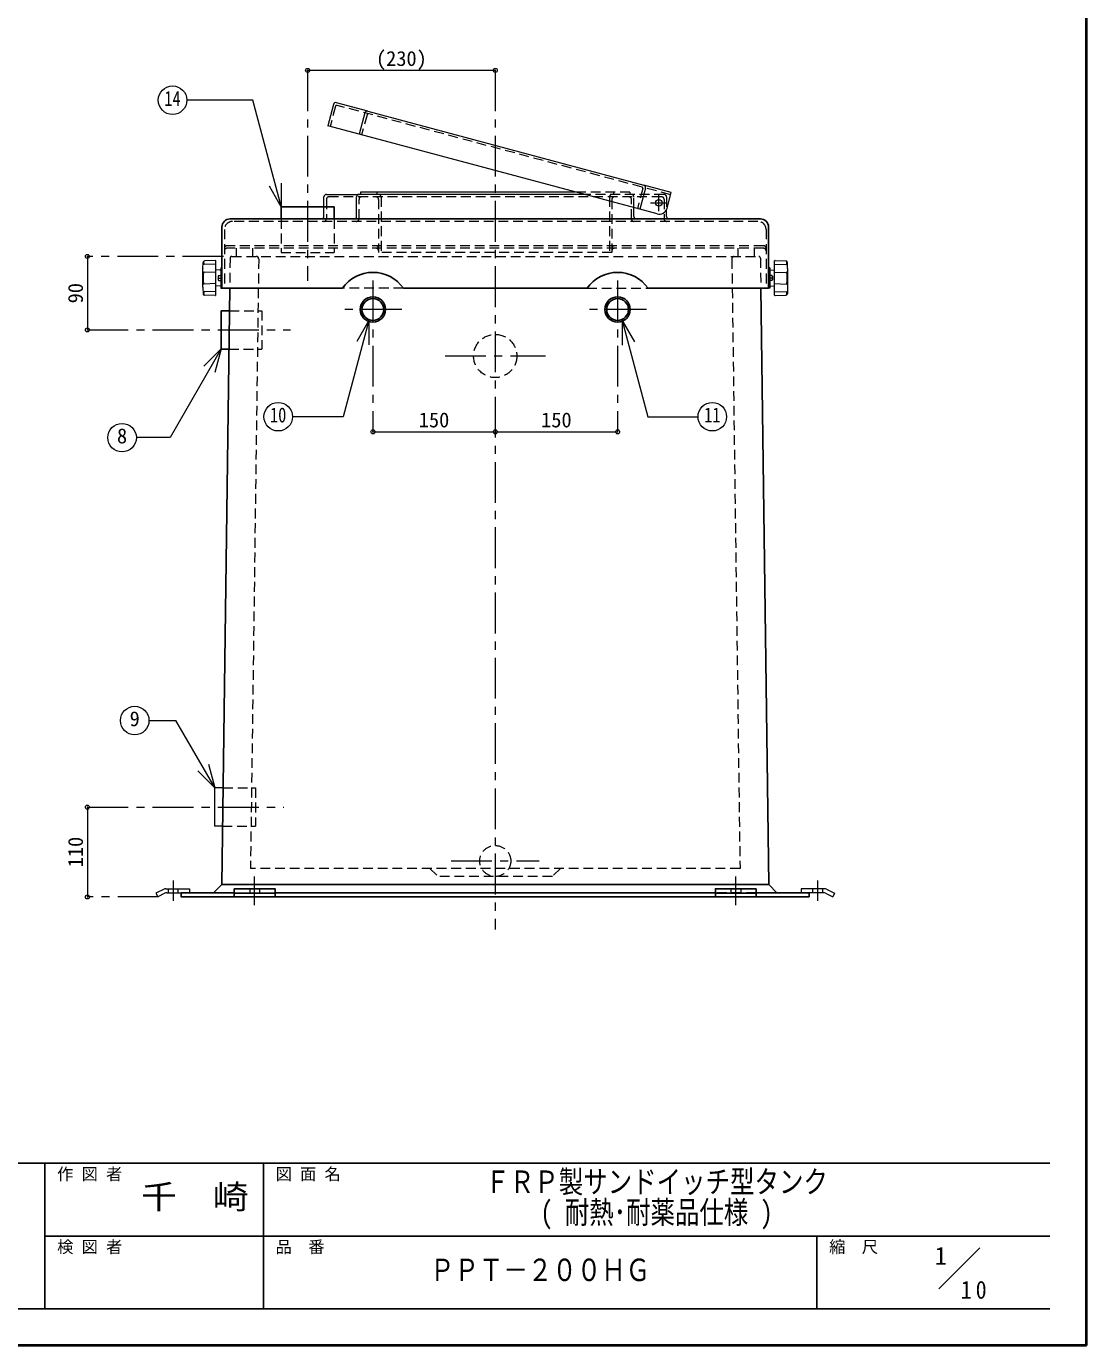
# Model space of a CAD drawing. Units: millimetres, scale not verified. Extents: x -2123 to 1927, y -1358 to 1452.
# Drawn here: x 627 to 1927, y -1358 to 259 of the extents above; entities that cross this region are included whole.
import ezdxf
from ezdxf.enums import TextEntityAlignment as Align

# ---------------------------------------------------------------- set-up
doc = ezdxf.new("R2010")
doc.units = ezdxf.units.MM
doc.header["$LTSCALE"] = 10
doc.header["$PDMODE"] = 32
doc.header["$PDSIZE"] = 5
doc.linetypes.add('CHAIN1', pattern=[8, 5, -1, 1, -1])
doc.linetypes.add('DASHED1', pattern=[1.8, 1.2, -0.6])
doc.layers.add('0-0', color=4, linetype='Continuous', lineweight=9)
doc.styles.add('ＭＳ ゴシック', font='')
doc.styles.get('ＭＳ ゴシック').set_extended_font_data('MS Gothic')

msp = doc.modelspace()

# ---------------------------------------------------------------- linework, layer by layer
at = {"layer": '0-0', "color": 1, "lineweight": 40}
for q in [(1927.2, 1451.91), (-2122.8, -1358.09)]:
    msp.add_line((1927.2, -1358.09), q, dxfattribs=at)
at = {"layer": '0-0', "linetype": 'CHAIN1'}
for p, q in [((972.2, 204.91), (972.2, -53.09)), ((1202.2, 204.91), (1202.2, -848.09)), ((1402.7, 32.54), (1402.7, 52.54)), ((1392.7, 42.54), (1412.7, 42.54)), ((868.9, -23.09), (702.2, -23.09)), ((1052.2, -52.59), (1052.2, -238.09)), ((1352.2, -52.59), (1352.2, -238.09)), ((1087.7, -88.09), (1016.7, -88.09)), ((1387.7, -88.09), (1316.7, -88.09)), ((702.2, -113.09), (950.99, -113.09)), ((1140.7, -145.09), (1263.7, -145.09)), ((702.2, -698.09), (943.15, -698.09)), ((1148.2, -764.09), (1256.2, -764.09)), ((807.2, -788.09), (807.2, -813.09)), ((907.2, -818.09), (907.2, -783.09)), ((1497.2, -818.09), (1497.2, -783.09)), ((1597.2, -788.09), (1597.2, -813.09)), ((789.43, -808.09), (702.2, -808.09))]:
    msp.add_line(p, q, dxfattribs=at)
at = {"layer": '0-0'}
for p, q in [((1202.2, 204.91), (972.2, 204.91)), ((1003.85, 163.26), (996.86, 137.18)), ((1046.16, 155.02), (1007.53, 165.38)), ((1035.5, 126.82), (996.86, 137.18)), ((992.2, 37.91), (992.2, 49.91)), ((995.2, 52.91), (1035.2, 52.91)), ((1418.05, 55.38), (1384.24, 64.44)), ((1412.87, 36.06), (1418.05, 55.38)), ((1400.62, 28.99), (1379.37, 34.68)), ((1412.2, 25.91), (1412.2, 34.27)), ((702.2, -23.09), (702.2, -113.09)), ((702.2, -698.09), (702.2, -808.09))]:
    msp.add_line(p, q, dxfattribs=at)
at = {"layer": '0-0', "linetype": 'DASHED1'}
for p, q in [((1417.27, 52.48), (1008.2, 162.09)), ((1006.36, 161.03), (999.76, 136.4)), ((1045, 150.68), (1038.4, 126.05)), ((1406.2, 49.91), (998.2, 49.91)), ((1057.2, 55.91), (1057.2, 52.91)), ((1062.2, 49.91), (1062.2, -18.09)), ((1367.2, 55.91), (1300.14, 55.91)), ((1409.2, 52.91), (1311.34, 52.91)), ((1342.2, 49.91), (1342.2, -18.09)), ((1347.2, 55.91), (1347.2, 52.91)), ((1367.2, 55.91), (1367.2, 52.91)), ((1372.2, 36.61), (1372.2, 49.91)), ((1383.07, 60.09), (1376.47, 35.46)), ((1412.2, 49.91), (1412.2, 34.27)), ((992.2, 25.91), (992.2, 37.91)), ((995.2, 46.91), (995.2, 22.91)), ((1035.2, 22.91), (1035.2, 46.91)), ((1059.2, 46.91), (1059.2, -18.09)), ((1345.2, 46.91), (1345.2, -18.09)), ((1369.2, 22.91), (1369.2, 46.91)), ((1409.2, 46.91), (1409.2, 22.91)), ((904.67, -13.09), (904.67, -23.09)), ((1499.73, -13.09), (1499.73, -23.09)), ((1345.2, -18.09), (1059.2, -18.09)), ((1089.54, -62.09), (1014.86, -62.09)), ((1314.86, -62.09), (1389.54, -62.09)), ((868.46, -674.59), (908.15, -674.59)), ((908.15, -674.59), (908.15, -721.59)), ((867.83, -721.59), (908.15, -721.59)), ((1122.2, -773.09), (1132.2, -783.09)), ((1282.2, -773.09), (1272.2, -783.09)), ((1272.2, -783.09), (1132.2, -783.09)), ((801.2, -798.09), (801.2, -803.09)), ((813.2, -798.09), (813.2, -803.09)), ((1591.2, -798.09), (1591.2, -803.09)), ((1603.2, -798.09), (1603.2, -803.09))]:
    msp.add_line(p, q, dxfattribs=at)
at = {"layer": '0-0', "color": 7, "lineweight": 18}
for p, q in [((1042.49, 152.9), (1035.5, 126.82)), ((1046.16, 155.02), (1384.24, 64.44)), ((1379.37, 34.68), (1035.5, 126.82)), ((940.26, 36.93), (940.26, 66.93)), ((940.26, 36.93), (925.26, 62.91)), ((1032.2, 25.91), (1032.2, 49.91)), ((1311.34, 52.91), (1034.2, 52.91)), ((1037.2, 55.91), (1037.2, 52.91)), ((1300.14, 55.91), (1037.2, 55.91)), ((1386.36, 60.76), (1379.37, 34.68)), ((1372.2, 25.91), (1372.2, 36.61)), ((843.71, -37.82), (844.1, -30.44)), ((859.18, -28.12), (846.03, -28.55)), ((859.7, -70.55), (859.7, -28.62)), ((1544.7, -70.55), (1544.7, -28.62)), ((1545.21, -28.12), (1558.36, -28.55)), ((1560.68, -37.82), (1560.3, -30.44)), ((843.7, -60.82), (843.7, -38.35)), ((859.7, -32.65), (845.15, -33.14)), ((859.7, -42.73), (845.15, -42.25)), ((865.24, -40.05), (859.7, -39.59)), ((862.45, -47.24), (862.45, -51.94)), ((863.07, -46.59), (865.7, -46.59)), ((865.7, -37.09), (867.2, -37.09)), ((1538.7, -37.09), (1537.2, -37.09)), ((1541.32, -46.59), (1538.7, -46.59)), ((1539.16, -40.05), (1544.7, -39.59)), ((1541.95, -47.24), (1541.95, -51.94)), ((1544.7, -32.65), (1559.25, -33.14)), ((1544.7, -42.73), (1559.25, -42.25)), ((1560.7, -60.82), (1560.7, -38.35)), ((843.71, -61.35), (844.1, -68.73)), ((859.7, -56.44), (845.15, -56.93)), ((865.24, -59.12), (859.7, -59.59)), ((863.07, -49.59), (865.7, -49.59)), ((863.07, -52.59), (865.7, -52.59)), ((1541.32, -49.59), (1538.7, -49.59)), ((1541.32, -52.59), (1538.7, -52.59)), ((1539.16, -59.12), (1544.7, -59.59)), ((1544.7, -56.44), (1559.25, -56.93)), ((1560.68, -61.35), (1560.3, -68.73)), ((859.7, -66.52), (845.15, -66.04)), ((859.18, -71.05), (846.03, -70.63)), ((1544.7, -66.52), (1559.25, -66.04)), ((1545.21, -71.05), (1558.36, -70.63)), ((1047.36, -101.42), (1015.72, -219.5)), ((1047.36, -101.42), (1032.36, -127.4)), ((1047.36, -101.42), (1047.36, -131.42)), ((1357.82, -101.64), (1357.82, -131.64)), ((1357.82, -101.64), (1372.82, -127.62)), ((866.2, -136.52), (844.99, -157.73)), ((866.2, -136.52), (858.44, -165.5)), ((1015.72, -219.5), (953.59, -219.5)), ((777.7, -591.92), (810.68, -591.92)), ((858.63, -674.97), (810.68, -591.92)), ((858.63, -674.97), (850.86, -645.99)), ((858.63, -674.97), (837.41, -653.75)), ((868.46, -674.59), (858.15, -674.59)), ((858.15, -674.59), (858.15, -721.59)), ((867.83, -721.59), (858.15, -721.59)), ((796.14, -798.61), (786.14, -803.61)), ((786.14, -803.61), (788.38, -808.09)), ((797.32, -803.61), (788.38, -808.09)), ((798.38, -798.09), (827.2, -798.09)), ((799.56, -803.09), (817.2, -803.09)), ((827.2, -798.09), (827.2, -803.09)), ((1577.2, -798.09), (1577.2, -803.09)), ((1606.02, -798.09), (1577.2, -798.09)), ((1604.84, -803.09), (1587.2, -803.09)), ((1607.07, -803.61), (1616.02, -808.09)), ((1608.25, -798.61), (1618.25, -803.61)), ((1618.25, -803.61), (1616.02, -808.09)), ((1745.98, -1288.59), (1796.48, -1238.09))]:
    msp.add_line(p, q, dxfattribs=at)
at = {"layer": '0-0', "color": 5, "lineweight": 25}
for p, q in [((1004.7, 37.91), (939.7, 37.91)), ((939.7, 37.91), (939.7, 22.91)), ((1004.7, 22.91), (1004.7, 37.91)), ((1527.2, 22.91), (877.2, 22.91)), ((867.2, 12.91), (867.2, -62.09)), ((1537.2, 12.91), (1537.2, -62.09)), ((876.68, -62.09), (866.87, -793.09)), ((867.2, -62.09), (1014.86, -62.09)), ((1314.86, -62.09), (1089.54, -62.09)), ((1537.2, -62.09), (1389.54, -62.09)), ((1527.72, -62.09), (1537.53, -793.09)), ((865.99, -89.59), (876.31, -89.59)), ((882.2, -803.09), (817.2, -803.09)), ((866.87, -793.09), (856.87, -803.09)), ((866.87, -793.09), (1537.53, -793.09)), ((882.2, -798.09), (882.2, -808.09)), ((882.2, -803.61), (932.2, -803.61)), ((1472.2, -803.09), (932.2, -803.09)), ((1472.2, -803.61), (1522.2, -803.61)), ((1522.2, -798.09), (1522.2, -808.09)), ((1522.2, -803.09), (1587.2, -803.09)), ((1537.53, -793.09), (1547.53, -803.09)), ((1587.2, -803.09), (1587.2, -808.09))]:
    msp.add_line(p, q, dxfattribs=at)
at = {"layer": '0-0', "color": 7, "linetype": 'DASHED1', "lineweight": 18}
for p, q in [((1524.2, 19.91), (880.2, 19.91)), ((939.7, 22.91), (939.7, -18.09)), ((1004.7, 22.91), (1004.7, -18.09)), ((870.2, 9.91), (870.2, -62.09)), ((1534.2, 9.91), (1534.2, -62.09)), ((1531.2, -10.09), (873.2, -10.09)), ((1531.2, -13.09), (873.2, -13.09)), ((884.67, -13.09), (884.67, -23.09)), ((1519.73, -13.09), (1519.73, -23.09)), ((877.17, -25.06), (876.68, -62.09)), ((879.17, -23.09), (1525.23, -23.09)), ((912.16, -26.13), (902.14, -773.09)), ((939.7, -18.09), (1004.7, -18.09)), ((1527.23, -25.06), (1527.72, -62.09)), ((875.68, -136.59), (915.99, -136.59)), ((882.2, -803.09), (932.2, -803.09)), ((901.2, -798.09), (901.2, -803.09)), ((913.2, -798.09), (913.2, -803.09)), ((1522.2, -803.09), (1472.2, -803.09)), ((1491.2, -798.09), (1491.2, -803.09)), ((1503.2, -798.09), (1503.2, -803.09))]:
    msp.add_line(p, q, dxfattribs=at)
at = {"layer": '0-0', "color": 6, "lineweight": 25}
for p, q in [((-97.8, -1134.52), (1882.2, -1134.52)), ((650.06, -1313.09), (650.06, -1134.52)), ((917.91, -1313.09), (917.91, -1134.52)), ((650.06, -1223.8), (1882.2, -1223.8)), ((1596.48, -1313.09), (1596.48, -1223.8)), ((1882.2, -1313.09), (-97.8, -1313.09))]:
    msp.add_line(p, q, dxfattribs=at)
at = {"layer": '0-0', "color": 7, "lineweight": 18}
for points in [[(940.26, 36.93), (905.02, 168.43), (824.08, 168.43)], [(865.7, -37.09), (865.7, -62.09), (867.2, -62.09)], [(1538.7, -37.09), (1538.7, -62.09), (1537.2, -62.09)], [(1357.82, -101.64), (1389.4, -219.5), (1450.81, -219.5)], [(866.2, -136.52), (803.46, -245.2), (762.21, -245.2)]]:
    msp.add_lwpolyline(points, dxfattribs=at)
at = {"layer": '0-0', "color": 7, "linetype": 'DASHED1', "lineweight": 18}
for points in [[(1492.24, -26.13), (1502.26, -773.09), (902.14, -773.09)], [(876.31, -89.59), (915.99, -89.59), (915.99, -136.59)]]:
    msp.add_lwpolyline(points, dxfattribs=at)
at = {"layer": '0-0', "color": 5, "lineweight": 25}
for points in [[(865.99, -89.59), (865.99, -136.59), (875.68, -136.59)], [(817.2, -803.09), (817.2, -808.09), (1587.2, -808.09)], [(882.2, -798.09), (932.2, -798.09), (932.2, -808.09)], [(1522.2, -798.09), (1472.2, -798.09), (1472.2, -808.09)]]:
    msp.add_lwpolyline(points, dxfattribs=at)
at = {"layer": '0-0'}
msp.add_lwpolyline([(1052.2, -238.09), (1202.2, -238.09), (1352.2, -238.09)], dxfattribs=at)
at = {"layer": '0-0', "color": 7, "lineweight": 18}
for centre in [(806.58, 168.43), (936.09, -219.5), (1468.31, -219.5), (744.71, -245.2), (760.2, -591.92)]:
    msp.add_circle(centre, 17.5, dxfattribs=at)
at = {"layer": '0-0'}
msp.add_circle((1402.7, 42.54), 4, dxfattribs=at)
at = {"layer": '0-0', "color": 5, "lineweight": 25}
for centre, radius in [((1052.2, -88.09), 15.5), ((1052.2, -88.09), 13.4), ((1352.2, -88.09), 15.5), ((1352.2, -88.09), 13.4)]:
    msp.add_circle(centre, radius, dxfattribs=at)
at = {"layer": '0-0', "linetype": 'DASHED1'}
for centre, radius in [((1202.2, -145.09), 26.5), ((1202.2, -764.09), 19)]:
    msp.add_circle(centre, radius, dxfattribs=at)
at = {"layer": '0-0'}
for centre, radius, start, end in [((1006.75, 162.48), 3, 75, 165), ((995.2, 49.91), 3, 90, 180), ((1403.21, 38.65), 10, 255, 345), ((1415.2, 25.91), 3, 180, 270)]:
    msp.add_arc(centre, radius, start, end, dxfattribs=at)
at = {"layer": '0-0', "linetype": 'DASHED1'}
for centre, radius, start, end in [((1007.81, 160.64), 1.5, 75, 165), ((1046.45, 150.29), 1.5, 75, 165), ((998.2, 46.91), 3, 90, 180), ((1038.2, 46.91), 3, 90, 180), ((1056.2, 46.91), 3, 0, 90), ((1059.2, 49.91), 3, 0, 90), ((1345.2, 49.91), 3, 90, 180), ((1348.2, 46.91), 3, 90, 180), ((1366.2, 46.91), 3, 0, 90), ((1369.2, 49.91), 3, 0, 90), ((1381.62, 60.48), 1.5, 345, 75), ((1406.2, 46.91), 3, 0, 90), ((1409.2, 49.91), 3, 0, 90), ((989.2, 25.91), 3, 270, 0), ((992.2, 22.91), 3, 270, 0), ((1032.2, 22.91), 3, 270, 0), ((1372.2, 22.91), 3, 180, 270), ((1412.2, 22.91), 3, 180, 270), ((1056.2, -13.09), 3, 0, 90), ((1056.2, -16.09), 3, 0, 90), ((1348.2, -13.09), 3, 90, 180), ((1348.2, -16.09), 3, 90, 180)]:
    msp.add_arc(centre, radius, start, end, dxfattribs=at)
at = {"layer": '0-0', "color": 7, "lineweight": 18}
for centre, radius, start, end in [((1045.39, 152.13), 3, 75, 165), ((1035.2, 49.91), 3, 90, 180), ((1383.46, 61.54), 3, 345, 75), ((1029.2, 25.91), 3, 270, 0), ((1375.2, 25.91), 3, 180, 270), ((846.1, -30.55), 2, 91.84585, 176.98087), ((846.77, -30.08), 2.07, 141.26695, 176.97243), ((854.66, -30.16), 9.96, 178.90936, 197.37998), ((859.2, -28.62), 0.5, 0, 91.84585), ((1545.2, -28.62), 0.5, 88.15415, 180), ((1558.3, -30.55), 2, 3.01913, 88.15415), ((1549.74, -30.16), 9.96, 342.62002, 1.09064), ((1557.63, -30.08), 2.07, 3.02757, 38.73305), ((853.7, -38.35), 10, 176.98087, 180), ((898.54, -49.59), 54.34, 172.70127, 187.29873), ((845.13, -42.75), 0.5, 88.09085, 172.70127), ((864.55, -48.09), 2.11, 134.62454, 225.37546), ((864.02, -48.12), 1.79, 121.62812, 150.75937), ((865.2, -40.55), 0.5, 0, 85.23636), ((1539.2, -40.55), 0.5, 94.76364, 180), ((1540.38, -48.12), 1.79, 29.24063, 58.37188), ((1539.84, -48.09), 2.11, 314.62454, 45.37546), ((1559.26, -42.75), 0.5, 7.29873, 91.90915), ((1505.86, -49.59), 54.34, 352.70127, 7.29873), ((1550.7, -38.35), 10, 0, 3.01913), ((853.7, -60.82), 10, 180, 183.01913), ((845.13, -56.43), 0.5, 187.29873, 271.90915), ((864.55, -51.09), 2.11, 134.62454, 225.37546), ((864.02, -51.06), 1.79, 209.24063, 238.37188), ((865.2, -58.63), 0.5, 274.76364, 0), ((1539.2, -58.63), 0.5, 180, 265.23636), ((1539.84, -51.09), 2.11, 314.62454, 45.37546), ((1540.38, -51.06), 1.79, 301.62812, 330.75937), ((1559.26, -56.43), 0.5, 268.09085, 352.70127), ((1550.7, -60.82), 10, 356.98087, 0), ((846.1, -68.63), 2, 183.01913, 268.15415), ((854.66, -69.01), 9.96, 162.62002, 181.09064), ((846.77, -69.09), 2.07, 183.02757, 218.73305), ((859.2, -70.55), 0.5, 268.15415, 0), ((1545.2, -70.55), 0.5, 180, 271.84585), ((1558.3, -68.63), 2, 271.84585, 356.98087), ((1549.74, -69.01), 9.96, 358.90936, 17.37998), ((1557.63, -69.09), 2.07, 321.26695, 356.97243), ((798.38, -803.09), 5, 90, 116.56505), ((799.56, -808.09), 5, 90, 116.56505), ((1604.84, -808.09), 5, 63.43495, 90), ((1606.02, -803.09), 5, 63.43495, 90)]:
    msp.add_arc(centre, radius, start, end, dxfattribs=at)
at = {"layer": '0-0', "color": 5, "lineweight": 25}
for centre, radius, start, end in [((877.2, 12.91), 10, 90, 180), ((1527.2, 12.91), 10, 0, 90), ((1052.2, -88.09), 45.5, 34.8499, 145.1501), ((1352.2, -88.09), 45.5, 34.8499, 145.1501)]:
    msp.add_arc(centre, radius, start, end, dxfattribs=at)
at = {"layer": '0-0', "color": 7, "linetype": 'DASHED1', "lineweight": 18}
for centre, radius, start, end in [((880.2, 9.91), 10, 90, 180), ((1524.2, 9.91), 10, 0, 90), ((873.2, -13.09), 3, 90, 180), ((873.2, -16.09), 3, 90, 180), ((1531.2, -13.09), 3, 0, 90), ((1531.2, -16.09), 3, 0, 90), ((879.17, -25.09), 2, 90, 179.23139), ((909.16, -26.09), 3, 359.23139, 90), ((1495.24, -26.09), 3, 90, 180.76861), ((1525.23, -25.09), 2, 0.76861, 90)]:
    msp.add_arc(centre, radius, start, end, dxfattribs=at)
at = {"layer": '0-0', "color": 1}
for p in [(972.2, 204.91), (1202.2, 204.91), (702.2, -23.09), (702.2, -113.09), (1052.2, -238.09), (1202.2, -238.09), (1352.2, -238.09), (702.2, -698.09), (702.2, -808.09)]:
    msp.add_point(p, dxfattribs=at)

# ---------------------------------------------------------------- texts
at = {"layer": '0-0', "color": 7, "style": 'ＭＳ ゴシック'}
for s, height, p in [('(230)', 18.33, (1055.95, 204.91)), ('150', 18.33, (1108.45, -238.09)), ('150', 18.33, (1258.45, -238.09)), ('8', 18.33, (738.46, -257.7)), ('9', 18.33, (753.95, -604.42)), ('作 図 者', 14.66, (665.06, -1159.52)), ('図 面 名', 14.66, (932.91, -1159.52)), ('検 図 者', 14.66, (665.06, -1248.8)), ('品\u3000番', 14.66, (932.91, -1248.8)), ('縮\u3000尺', 14.66, (1611.48, -1248.8)), ('1', 21.99, (1740.9, -1265.61))]:
    msp.add_text(s, height=height, dxfattribs=at).set_placement(p, align=Align.BOTTOM_LEFT)
for s, height, width, p in [('14', 18.33, 0.8, (796.58, 155.93)), ('10', 18.33, 0.8, (926.09, -232)), ('11', 18.33, 0.8, (1458.31, -232)), ('ＦＲＰ製サンドイッチ型タンク', 27.49, 0.8, (1190.06, -1179.16)), ('千\u3000崎', 29.33, 1.1, (767.91, -1199.16)), ('( 耐熱･耐薬品仕様 )', 27.49, 0.8, (1257.56, -1216.66)), ('ＰＰＴ－２００ＨＧ', 27.49, 0.8, (1122.2, -1287.19))]:
    msp.add_text(s, height=height, dxfattribs=dict(at, width=width)).set_placement(p, align=Align.BOTTOM_LEFT)
for s, p in [('90', (702.2, -80.59)), ('110', (702.2, -771.84))]:
    msp.add_text(s, height=18.33, rotation=90, dxfattribs=at).set_placement(p, align=Align.BOTTOM_LEFT)
at = {"layer": '0-0', "color": 7, "insert": (1772.87, -1300.99), "char_height": 21.99, "attachment_point": 7, "style": 'ＭＳ ゴシック'}
msp.add_mtext('\\T1.36;\\W0.9;10', dxfattribs=at)

doc.saveas('drawing.dxf')
